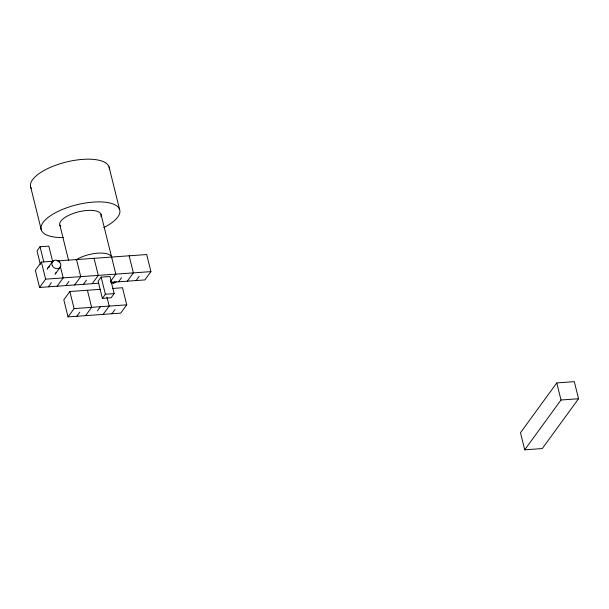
<?xml version="1.0" encoding="UTF-8"?>
<svg xmlns="http://www.w3.org/2000/svg" width="609" height="609" viewBox="0 0 609 609"><rect width="100%" height="100%" fill="white"/><g stroke="black" fill="none" stroke-linecap="round" stroke-linejoin="round"><path stroke-width="0.91" d="M52.61 261.406L48.827 246.12L40.049 246.744L37.027 250.9L40.361 264.39M53.409 261.215L41.404 262.068L35.352 270.373L39.585 287.456L98.696 283.231M47.776 268.097L52.496 261.626M39.585 287.456L45.629 279.158L150.925 271.622L146.7 254.539L57.101 260.949M55.472 273.7L60.192 267.222M48.355 286.831L51.384 282.683M57.132 286.2L63.176 277.902L60.283 266.209M65.909 285.575L68.931 281.427M100.34 289.336L69.86 291.513L63.816 299.818L68.041 316.901L120.689 313.133L126.741 304.835L122.508 287.745L112.353 288.476M74.679 284.951L80.731 276.646L76.498 259.556M83.456 284.319L86.478 280.17M68.041 316.901L74.092 308.596L126.741 304.835M92.233 283.695L98.277 275.39L94.052 258.307M101.155 277.148L98.133 281.305L102.358 298.387L111.135 297.763L114.157 293.607L109.932 276.524L101.155 277.148L105.38 294.238L102.358 298.387M76.818 316.277L79.84 312.12M85.595 315.645L91.639 307.347L87.414 290.257M110.328 281.678L115.824 274.134L101.025 214.338M114.492 281.662L113.449 283.101L112.086 282.112M97.387 310.864L100.416 306.715M118.557 281.807L121.579 277.658M103.142 314.389L109.186 306.091L106.963 297.093M127.327 281.183L133.379 272.878L129.146 255.795M111.919 313.764L114.941 309.608M136.104 280.551L139.126 276.402M150.925 271.622L144.881 279.927L110.701 282.37M556.771 382.916L520.489 432.733L524.714 449.815L542.269 448.559L578.55 398.75L574.325 381.66L556.771 382.916L561.003 399.999L524.714 449.815M105.38 294.238L114.157 293.607M561.003 399.999L578.55 398.75M109.011 166.744L119.585 209.458M59.88 225.147L68.657 260.591M69.86 291.513L74.092 308.596M58.951 260.812L59.393 262.616M30.754 187.313L41.328 230.027M40.049 246.744L43.833 262.037M41.404 262.068L45.629 279.158M75.942 259.906A21.285 8.107 -13.9 0 1 98.293 253.138A21.285 8.107 -13.9 0 1 111.759 257.759M60.725 226.457A21.285 8.107 -13.9 0 1 78.713 211.818A21.285 8.107 -13.9 0 1 100.987 216.652M31.379 188.577A40.483 15.423 -13.9 0 1 66.526 161.971A40.483 15.423 -13.9 0 1 109.3 169.568M63.389 237.586A40.483 15.423 -13.9 0 1 48.111 217.459A40.483 15.423 -13.9 0 1 108.029 202.637A40.483 15.423 -13.9 0 1 103.85 227.576M56.058 272.39A4.758 4.004 36.1 0 1 54.886 274.324M47.197 269.406A4.758 4.004 36.1 0 1 49.664 266.795M116.235 281.624A4.758 4.004 36.1 0 1 111.211 282.728M52.237 265.539A4.758 4.004 36.1 0 0 60.017 267.442A4.758 4.004 36.1 0 0 56.782 260.287A4.758 4.004 36.1 0 0 52.237 265.539"/></g></svg>
